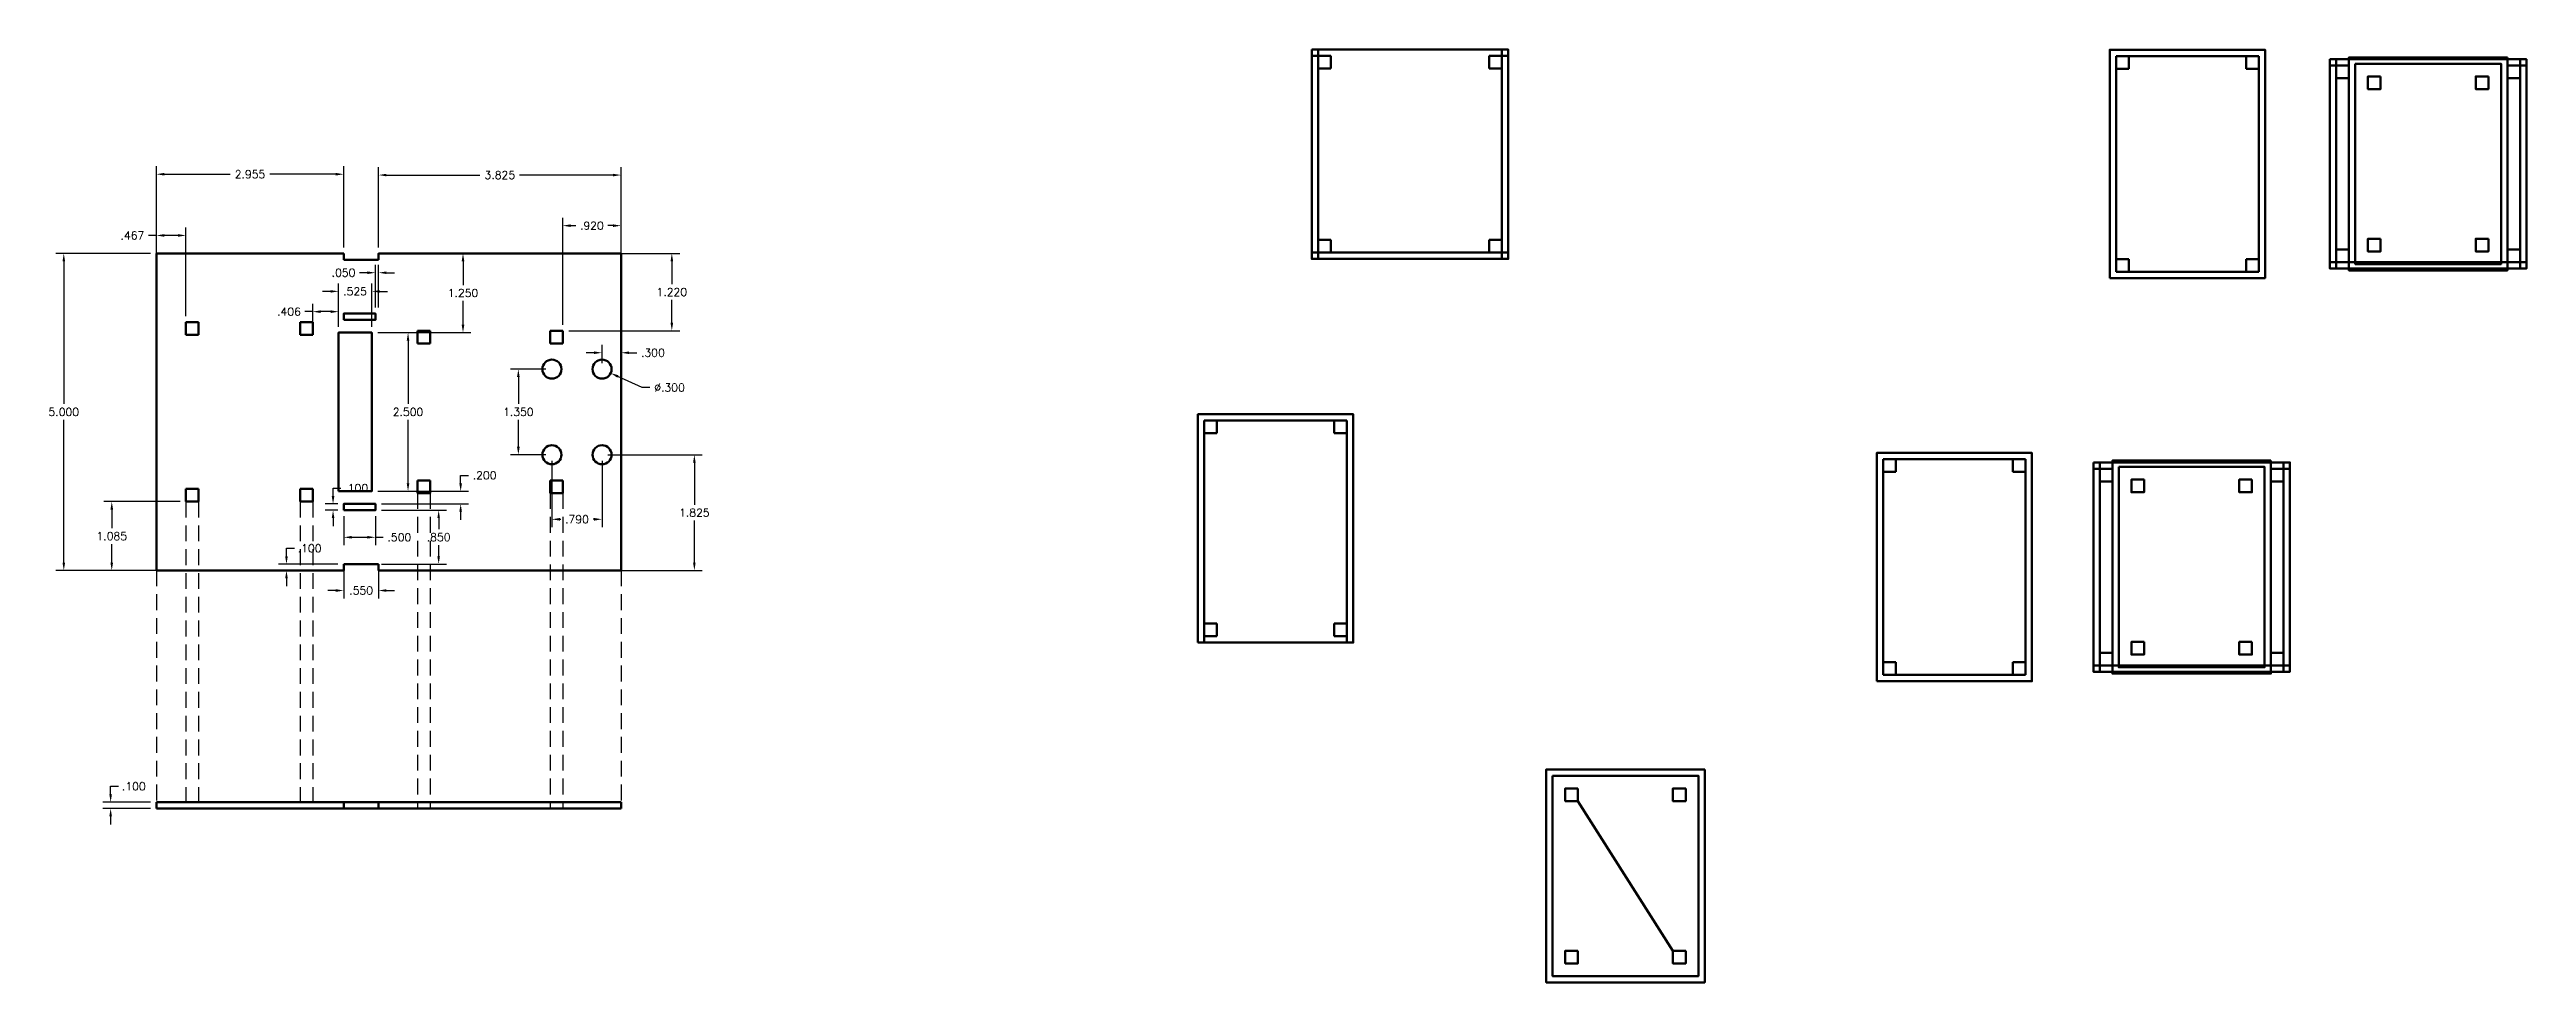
# Model space of a CAD drawing. Header units: inches. Extents: x 3 to 146, y -11 to 37.
# Drawn here: x 106.98 to 146.05, y 13.56 to 28.27 of the extents above; entities that cross this region are included whole.
import ezdxf

# ---------------------------------------------------------------- set-up
doc = ezdxf.new("R2010")
doc.units = ezdxf.units.IN
doc.header["$MEASUREMENT"] = 0
doc.linetypes.add('HIDDEN', pattern=[0.375, 0.25, -0.125])
doc.layers.get('Defpoints').update_dxf_attribs({"lineweight": 30})
for name, color, linetype, lineweight in [('1.007_TEXT_AND_DIMENSIONS', 7, 'HIDDEN', 30), ('1.011_OBJECT', 11, 'Continuous', 60), ('1.051_OBJECT', 51, 'Continuous', 60), ('1.091_OBJECT', 91, 'Continuous', 60), ('1.150_OBJECT', 150, 'Continuous', 60)]:
    doc.layers.add(name, color=color, linetype=linetype, lineweight=lineweight)
doc.styles.add('ME102-simplex', font='simplex.shx')
doc.dimstyles.new('ME102-inch', dxfattribs={"dimtxt": 0.125, "dimasz": 0.125, "dimexe": 0.125, "dimexo": 0.09375, "dimgap": 0.0625, "dimtad": 0, "dimtih": 1, "dimtoh": 1, "dimdec": 3, "dimzin": 4, "dimdsep": 46, "dimtxsty": 'ME102-simplex', "dimcen": 0, "dimadec": 3, "dimazin": 0, "dimtfac": 1, "dimtdec": 3, "dimtofl": 0, "dimtmove": 0, "dimatfit": 3, "dimfxl": 1, "dimtolj": 1, "dimtzin": 4, "dimarcsym": 0})

# ---------------------------------------------------------------- blocks, each defined once
blk = doc.blocks.new('*D62')
at = {"layer": '1.007_TEXT_AND_DIMENSIONS', "color": 0, "linetype": 'ByBlock', "lineweight": -2, "transparency": 16777216}
for p, q in [((108.662, 25.15), (108.662, 26.429)), ((108.787, 26.304), (109.827, 26.304)), ((111.492, 26.304), (110.452, 26.304)), ((111.617, 25.15), (111.617, 26.429))]:
    blk.add_line(p, q, dxfattribs=at)
at = {"layer": '1.007_TEXT_AND_DIMENSIONS', "color": 0, "transparency": 16777216}
for points in [[(108.787, 26.325), (108.787, 26.283), (108.662, 26.304)], [(111.492, 26.325), (111.492, 26.283), (111.617, 26.304)]]:
    blk.add_solid(points, dxfattribs=at)
at = {"layer": 'Defpoints', "color": 0, "transparency": 16777216}
for p in [(111.617, 26.304), (108.662, 25.056), (111.617, 25.056)]:
    blk.add_point(p, dxfattribs=at)
at = {"layer": '1.007_TEXT_AND_DIMENSIONS', "color": 0, "transparency": 16777216, "insert": (110.139, 26.304), "char_height": 0.125, "attachment_point": 5, "style": 'ME102-simplex'}
blk.add_mtext('\\A1;2.955', dxfattribs=at)
blk = doc.blocks.new('*D63')
at = {"layer": '1.007_TEXT_AND_DIMENSIONS', "color": 0, "linetype": 'ByBlock', "lineweight": -2, "transparency": 16777216}
for p, q in [((112.167, 25.15), (112.167, 26.416)), ((112.292, 26.291), (113.767, 26.291)), ((115.867, 26.291), (114.392, 26.291)), ((115.992, 25.15), (115.992, 26.416))]:
    blk.add_line(p, q, dxfattribs=at)
at = {"layer": '1.007_TEXT_AND_DIMENSIONS', "color": 0, "transparency": 16777216}
for points in [[(112.292, 26.311), (112.292, 26.27), (112.167, 26.291)], [(115.867, 26.311), (115.867, 26.27), (115.992, 26.291)]]:
    blk.add_solid(points, dxfattribs=at)
at = {"layer": 'Defpoints', "color": 0, "transparency": 16777216}
for p in [(115.992, 26.291), (112.167, 25.056), (115.992, 25.056)]:
    blk.add_point(p, dxfattribs=at)
at = {"layer": '1.007_TEXT_AND_DIMENSIONS', "color": 0, "transparency": 16777216, "insert": (114.08, 26.291), "char_height": 0.125, "attachment_point": 5, "style": 'ME102-simplex'}
blk.add_mtext('\\A1;3.825', dxfattribs=at)
blk = doc.blocks.new('*D59')
at = {"layer": '1.007_TEXT_AND_DIMENSIONS', "color": 0, "linetype": 'ByBlock', "lineweight": -2, "transparency": 16777216}
for p, q in [((108.568, 25.056), (107.076, 25.056)), ((107.201, 24.931), (107.201, 22.681)), ((107.201, 20.181), (107.201, 22.431)), ((108.568, 20.056), (107.076, 20.056))]:
    blk.add_line(p, q, dxfattribs=at)
at = {"layer": '1.007_TEXT_AND_DIMENSIONS', "color": 0, "transparency": 16777216}
for points in [[(107.181, 24.931), (107.222, 24.931), (107.201, 25.056)], [(107.181, 20.181), (107.222, 20.181), (107.201, 20.056)]]:
    blk.add_solid(points, dxfattribs=at)
at = {"layer": 'Defpoints', "color": 0, "transparency": 16777216}
for p in [(107.201, 25.056), (108.662, 25.056), (108.662, 20.056)]:
    blk.add_point(p, dxfattribs=at)
at = {"layer": '1.007_TEXT_AND_DIMENSIONS', "color": 0, "transparency": 16777216, "insert": (107.201, 22.556), "char_height": 0.125, "attachment_point": 5, "style": 'ME102-simplex'}
blk.add_mtext('\\A1;5.000', dxfattribs=at)
blk = doc.blocks.new('*D60')
at = {"layer": '1.007_TEXT_AND_DIMENSIONS', "color": 0, "linetype": 'ByBlock', "lineweight": -2, "transparency": 16777216}
for p, q in [((110.714, 20.281), (110.714, 20.406)), ((110.714, 20.406), (110.839, 20.406)), ((111.523, 20.156), (110.589, 20.156)), ((111.523, 20.056), (110.589, 20.056)), ((110.714, 19.931), (110.714, 19.806))]:
    blk.add_line(p, q, dxfattribs=at)
at = {"layer": '1.007_TEXT_AND_DIMENSIONS', "color": 0, "transparency": 16777216}
for points in [[(110.693, 20.281), (110.735, 20.281), (110.714, 20.156)], [(110.693, 19.931), (110.735, 19.931), (110.714, 20.056)]]:
    blk.add_solid(points, dxfattribs=at)
at = {"layer": 'Defpoints', "color": 0, "transparency": 16777216}
for p in [(110.714, 20.056), (111.617, 20.156), (111.617, 20.056)]:
    blk.add_point(p, dxfattribs=at)
at = {"layer": '1.007_TEXT_AND_DIMENSIONS', "color": 0, "transparency": 16777216, "insert": (111.08, 20.406), "char_height": 0.125, "attachment_point": 5, "style": 'ME102-simplex'}
blk.add_mtext('\\A1;.100', dxfattribs=at)
blk = doc.blocks.new('*D61')
at = {"layer": '1.007_TEXT_AND_DIMENSIONS', "color": 0, "linetype": 'ByBlock', "lineweight": -2, "transparency": 16777216}
for p, q in [((111.617, 20.062), (111.617, 19.615)), ((112.167, 20.062), (112.167, 19.615)), ((111.492, 19.74), (111.367, 19.74)), ((112.292, 19.74), (112.417, 19.74))]:
    blk.add_line(p, q, dxfattribs=at)
at = {"layer": '1.007_TEXT_AND_DIMENSIONS', "color": 0, "transparency": 16777216}
for points in [[(111.492, 19.761), (111.492, 19.719), (111.617, 19.74)], [(112.292, 19.761), (112.292, 19.719), (112.167, 19.74)]]:
    blk.add_solid(points, dxfattribs=at)
at = {"layer": 'Defpoints', "color": 0, "transparency": 16777216}
for p in [(111.617, 20.156), (112.167, 20.156), (112.167, 19.74)]:
    blk.add_point(p, dxfattribs=at)
at = {"layer": '1.007_TEXT_AND_DIMENSIONS', "color": 0, "transparency": 16777216, "insert": (111.892, 19.74), "char_height": 0.125, "attachment_point": 5, "style": 'ME102-simplex'}
blk.add_mtext('\\A1;.550', dxfattribs=at)
blk = doc.blocks.new('*D66')
at = {"layer": '1.007_TEXT_AND_DIMENSIONS', "color": 0, "linetype": 'ByBlock', "lineweight": -2, "transparency": 16777216}
for p, q in [((116.323, 22.94), (115.942, 23.116)), ((116.448, 22.94), (116.323, 22.94))]:
    blk.add_line(p, q, dxfattribs=at)
at = {"layer": '1.007_TEXT_AND_DIMENSIONS', "color": 0, "transparency": 16777216}
blk.add_solid([(115.951, 23.135), (115.933, 23.097), (115.828, 23.168)], dxfattribs=at)
at = {"layer": 'Defpoints', "color": 0, "transparency": 16777216}
for p in [(115.556, 23.294), (115.828, 23.168)]:
    blk.add_point(p, dxfattribs=at)
at = {"layer": '1.007_TEXT_AND_DIMENSIONS', "color": 0, "transparency": 16777216, "insert": (116.757, 22.94), "char_height": 0.125, "attachment_point": 5, "style": 'ME102-simplex'}
blk.add_mtext('\\A1;∅.300', dxfattribs=at)
blk = doc.blocks.new('*D67')
at = {"layer": '1.007_TEXT_AND_DIMENSIONS', "color": 0, "linetype": 'ByBlock', "lineweight": -2, "transparency": 16777216}
for p, q in [((112.154, 23.806), (112.757, 23.806)), ((112.632, 23.681), (112.632, 22.681)), ((112.632, 21.431), (112.632, 22.431)), ((112.154, 21.306), (112.757, 21.306))]:
    blk.add_line(p, q, dxfattribs=at)
at = {"layer": '1.007_TEXT_AND_DIMENSIONS', "color": 0, "transparency": 16777216}
for points in [[(112.611, 23.681), (112.652, 23.681), (112.632, 23.806)], [(112.611, 21.431), (112.652, 21.431), (112.632, 21.306)]]:
    blk.add_solid(points, dxfattribs=at)
at = {"layer": 'Defpoints', "color": 0, "transparency": 16777216}
for p in [(112.06, 23.806), (112.632, 23.806), (112.06, 21.306)]:
    blk.add_point(p, dxfattribs=at)
at = {"layer": '1.007_TEXT_AND_DIMENSIONS', "color": 0, "transparency": 16777216, "insert": (112.632, 22.556), "char_height": 0.125, "attachment_point": 5, "style": 'ME102-simplex'}
blk.add_mtext('\\A1;2.500', dxfattribs=at)
blk = doc.blocks.new('*D68')
at = {"layer": '1.007_TEXT_AND_DIMENSIONS', "color": 0, "linetype": 'ByBlock', "lineweight": -2, "transparency": 16777216}
for p, q in [((111.41, 24.457), (111.285, 24.457)), ((111.535, 23.9), (111.535, 24.582)), ((112.06, 23.9), (112.06, 24.582)), ((112.185, 24.457), (112.31, 24.457))]:
    blk.add_line(p, q, dxfattribs=at)
at = {"layer": '1.007_TEXT_AND_DIMENSIONS', "color": 0, "transparency": 16777216}
for points in [[(111.41, 24.477), (111.41, 24.436), (111.535, 24.457)], [(112.185, 24.477), (112.185, 24.436), (112.06, 24.457)]]:
    blk.add_solid(points, dxfattribs=at)
at = {"layer": 'Defpoints', "color": 0, "transparency": 16777216}
for p in [(111.535, 24.457), (111.535, 23.806), (112.06, 23.806)]:
    blk.add_point(p, dxfattribs=at)
at = {"layer": '1.007_TEXT_AND_DIMENSIONS', "color": 0, "transparency": 16777216, "insert": (111.797, 24.457), "char_height": 0.125, "attachment_point": 5, "style": 'ME102-simplex'}
blk.add_mtext('\\A1;.525', dxfattribs=at)
blk = doc.blocks.new('*D69')
at = {"layer": '1.007_TEXT_AND_DIMENSIONS', "color": 0, "linetype": 'ByBlock', "lineweight": -2, "transparency": 16777216}
for p, q in [((111.523, 21.106), (111.324, 21.106)), ((111.449, 21.231), (111.449, 21.356)), ((111.449, 21.356), (111.574, 21.356)), ((111.523, 21.006), (111.324, 21.006)), ((111.449, 20.881), (111.449, 20.756))]:
    blk.add_line(p, q, dxfattribs=at)
at = {"layer": '1.007_TEXT_AND_DIMENSIONS', "color": 0, "transparency": 16777216}
for points in [[(111.428, 21.231), (111.47, 21.231), (111.449, 21.106)], [(111.428, 20.881), (111.47, 20.881), (111.449, 21.006)]]:
    blk.add_solid(points, dxfattribs=at)
at = {"layer": 'Defpoints', "color": 0, "transparency": 16777216}
for p in [(111.449, 21.106), (111.617, 21.106), (111.617, 21.006)]:
    blk.add_point(p, dxfattribs=at)
at = {"layer": '1.007_TEXT_AND_DIMENSIONS', "color": 0, "transparency": 16777216, "insert": (111.815, 21.356), "char_height": 0.125, "attachment_point": 5, "style": 'ME102-simplex'}
blk.add_mtext('\\A1;.100', dxfattribs=at)
blk = doc.blocks.new('*D70')
at = {"layer": '1.007_TEXT_AND_DIMENSIONS', "color": 0, "linetype": 'ByBlock', "lineweight": -2, "transparency": 16777216}
for p, q in [((111.617, 20.912), (111.617, 20.454)), ((112.117, 20.912), (112.117, 20.454)), ((111.742, 20.579), (111.992, 20.579)), ((112.117, 20.579), (112.242, 20.579))]:
    blk.add_line(p, q, dxfattribs=at)
at = {"layer": '1.007_TEXT_AND_DIMENSIONS', "color": 0, "transparency": 16777216}
for points in [[(111.742, 20.6), (111.742, 20.559), (111.617, 20.579)], [(111.992, 20.6), (111.992, 20.559), (112.117, 20.579)]]:
    blk.add_solid(points, dxfattribs=at)
at = {"layer": 'Defpoints', "color": 0, "transparency": 16777216}
for p in [(111.617, 21.006), (112.117, 21.006), (112.117, 20.579)]:
    blk.add_point(p, dxfattribs=at)
at = {"layer": '1.007_TEXT_AND_DIMENSIONS', "color": 0, "transparency": 16777216, "insert": (112.495, 20.579), "char_height": 0.125, "attachment_point": 5, "style": 'ME102-simplex'}
blk.add_mtext('\\A1;.500', dxfattribs=at)
blk = doc.blocks.new('*D71')
at = {"layer": '1.007_TEXT_AND_DIMENSIONS', "color": 0, "linetype": 'ByBlock', "lineweight": -2, "transparency": 16777216}
for p, q in [((112.211, 21.006), (113.24, 21.006)), ((113.115, 20.881), (113.115, 20.706)), ((113.115, 20.281), (113.115, 20.456)), ((112.211, 20.156), (113.24, 20.156))]:
    blk.add_line(p, q, dxfattribs=at)
at = {"layer": '1.007_TEXT_AND_DIMENSIONS', "color": 0, "transparency": 16777216}
for points in [[(113.094, 20.881), (113.135, 20.881), (113.115, 21.006)], [(113.094, 20.281), (113.135, 20.281), (113.115, 20.156)]]:
    blk.add_solid(points, dxfattribs=at)
at = {"layer": 'Defpoints', "color": 0, "transparency": 16777216}
for p in [(112.117, 21.006), (112.117, 20.156), (113.115, 20.156)]:
    blk.add_point(p, dxfattribs=at)
at = {"layer": '1.007_TEXT_AND_DIMENSIONS', "color": 0, "transparency": 16777216, "insert": (113.115, 20.581), "char_height": 0.125, "attachment_point": 5, "style": 'ME102-simplex'}
blk.add_mtext('\\A1;.850', dxfattribs=at)
blk = doc.blocks.new('*D72')
at = {"layer": '1.007_TEXT_AND_DIMENSIONS', "color": 0, "linetype": 'ByBlock', "lineweight": -2, "transparency": 16777216}
for p, q in [((111.992, 24.751), (111.867, 24.751)), ((112.117, 24.2), (112.117, 24.876)), ((112.167, 24.2), (112.167, 24.876)), ((112.292, 24.751), (112.417, 24.751))]:
    blk.add_line(p, q, dxfattribs=at)
at = {"layer": '1.007_TEXT_AND_DIMENSIONS', "color": 0, "transparency": 16777216}
for points in [[(111.992, 24.772), (111.992, 24.73), (112.117, 24.751)], [(112.292, 24.772), (112.292, 24.73), (112.167, 24.751)]]:
    blk.add_solid(points, dxfattribs=at)
at = {"layer": 'Defpoints', "color": 0, "transparency": 16777216}
for p in [(112.167, 24.751), (112.117, 24.106), (112.167, 24.106)]:
    blk.add_point(p, dxfattribs=at)
at = {"layer": '1.007_TEXT_AND_DIMENSIONS', "color": 0, "transparency": 16777216, "insert": (111.614, 24.751), "char_height": 0.125, "attachment_point": 5, "style": 'ME102-simplex'}
blk.add_mtext('\\A1;.050', dxfattribs=at)
blk = doc.blocks.new('*D64')
at = {"layer": '1.007_TEXT_AND_DIMENSIONS', "color": 0, "linetype": 'ByBlock', "lineweight": -2, "transparency": 16777216}
for p, q in [((114.902, 21.787), (114.902, 20.738)), ((115.692, 21.787), (115.692, 20.738)), ((115.027, 20.863), (115.044, 20.863)), ((115.567, 20.863), (115.55, 20.863))]:
    blk.add_line(p, q, dxfattribs=at)
at = {"layer": '1.007_TEXT_AND_DIMENSIONS', "color": 0, "transparency": 16777216}
for points in [[(115.027, 20.884), (115.027, 20.842), (114.902, 20.863)], [(115.567, 20.884), (115.567, 20.842), (115.692, 20.863)]]:
    blk.add_solid(points, dxfattribs=at)
at = {"layer": 'Defpoints', "color": 0, "transparency": 16777216}
for p in [(114.902, 21.881), (115.692, 21.881), (115.692, 20.863)]:
    blk.add_point(p, dxfattribs=at)
at = {"layer": '1.007_TEXT_AND_DIMENSIONS', "color": 0, "transparency": 16777216, "insert": (115.297, 20.863), "char_height": 0.125, "attachment_point": 5, "style": 'ME102-simplex'}
blk.add_mtext('\\A1;.790', dxfattribs=at)
blk = doc.blocks.new('*D65')
at = {"layer": '1.007_TEXT_AND_DIMENSIONS', "color": 0, "linetype": 'ByBlock', "lineweight": -2, "transparency": 16777216}
for p, q in [((114.808, 23.231), (114.247, 23.231)), ((114.372, 23.106), (114.372, 22.681)), ((114.372, 22.006), (114.372, 22.431)), ((114.808, 21.881), (114.247, 21.881))]:
    blk.add_line(p, q, dxfattribs=at)
at = {"layer": '1.007_TEXT_AND_DIMENSIONS', "color": 0, "transparency": 16777216}
for points in [[(114.351, 23.106), (114.393, 23.106), (114.372, 23.231)], [(114.351, 22.006), (114.393, 22.006), (114.372, 21.881)]]:
    blk.add_solid(points, dxfattribs=at)
at = {"layer": 'Defpoints', "color": 0, "transparency": 16777216}
for p in [(114.902, 23.231), (114.372, 21.881), (114.902, 21.881)]:
    blk.add_point(p, dxfattribs=at)
at = {"layer": '1.007_TEXT_AND_DIMENSIONS', "color": 0, "transparency": 16777216, "insert": (114.372, 22.556), "char_height": 0.125, "attachment_point": 5, "style": 'ME102-simplex'}
blk.add_mtext('\\A1;1.350', dxfattribs=at)
blk = doc.blocks.new('*D73')
at = {"layer": '1.007_TEXT_AND_DIMENSIONS', "color": 0, "linetype": 'ByBlock', "lineweight": -2, "transparency": 16777216}
for p, q in [((112.154, 25.056), (113.624, 25.056)), ((113.499, 24.931), (113.499, 24.556)), ((113.499, 23.931), (113.499, 24.306)), ((112.154, 23.806), (113.624, 23.806))]:
    blk.add_line(p, q, dxfattribs=at)
at = {"layer": '1.007_TEXT_AND_DIMENSIONS', "color": 0, "transparency": 16777216}
for points in [[(113.478, 24.931), (113.52, 24.931), (113.499, 25.056)], [(113.478, 23.931), (113.52, 23.931), (113.499, 23.806)]]:
    blk.add_solid(points, dxfattribs=at)
at = {"layer": 'Defpoints', "color": 0, "transparency": 16777216}
for p in [(112.06, 25.056), (113.499, 25.056), (112.06, 23.806)]:
    blk.add_point(p, dxfattribs=at)
at = {"layer": '1.007_TEXT_AND_DIMENSIONS', "color": 0, "transparency": 16777216, "insert": (113.499, 24.431), "char_height": 0.125, "attachment_point": 5, "style": 'ME102-simplex'}
blk.add_mtext('\\A1;1.250', dxfattribs=at)
blk = doc.blocks.new('*D74')
at = {"layer": '1.007_TEXT_AND_DIMENSIONS', "color": 0, "linetype": 'ByBlock', "lineweight": -2, "transparency": 16777216}
for p, q in [((113.462, 21.431), (113.462, 21.556)), ((113.462, 21.556), (113.587, 21.556)), ((112.211, 21.306), (113.587, 21.306)), ((112.211, 21.106), (113.587, 21.106)), ((113.462, 20.981), (113.462, 20.856))]:
    blk.add_line(p, q, dxfattribs=at)
at = {"layer": '1.007_TEXT_AND_DIMENSIONS', "color": 0, "transparency": 16777216}
for points in [[(113.441, 21.431), (113.483, 21.431), (113.462, 21.306)], [(113.441, 20.981), (113.483, 20.981), (113.462, 21.106)]]:
    blk.add_solid(points, dxfattribs=at)
at = {"layer": 'Defpoints', "color": 0, "transparency": 16777216}
for p in [(112.117, 21.306), (112.117, 21.106), (113.462, 21.306)]:
    blk.add_point(p, dxfattribs=at)
at = {"layer": '1.007_TEXT_AND_DIMENSIONS', "color": 0, "transparency": 16777216, "insert": (113.84, 21.556), "char_height": 0.125, "attachment_point": 5, "style": 'ME102-simplex'}
blk.add_mtext('\\A1;.200', dxfattribs=at)
blk = doc.blocks.new('*D75')
at = {"layer": '1.007_TEXT_AND_DIMENSIONS', "color": 0, "linetype": 'ByBlock', "lineweight": -2, "transparency": 16777216}
for p, q in [((115.786, 21.881), (117.274, 21.881)), ((117.149, 21.756), (117.149, 21.093)), ((117.149, 20.181), (117.149, 20.843)), ((115.786, 20.056), (117.274, 20.056))]:
    blk.add_line(p, q, dxfattribs=at)
at = {"layer": '1.007_TEXT_AND_DIMENSIONS', "color": 0, "transparency": 16777216}
for points in [[(117.128, 21.756), (117.169, 21.756), (117.149, 21.881)], [(117.128, 20.181), (117.169, 20.181), (117.149, 20.056)]]:
    blk.add_solid(points, dxfattribs=at)
at = {"layer": 'Defpoints', "color": 0, "transparency": 16777216}
for p in [(115.692, 21.881), (115.692, 20.056), (117.149, 20.056)]:
    blk.add_point(p, dxfattribs=at)
at = {"layer": '1.007_TEXT_AND_DIMENSIONS', "color": 0, "transparency": 16777216, "insert": (117.149, 20.968), "char_height": 0.125, "attachment_point": 5, "style": 'ME102-simplex'}
blk.add_mtext('\\A1;1.825', dxfattribs=at)
blk = doc.blocks.new('*D76')
at = {"layer": '1.007_TEXT_AND_DIMENSIONS', "color": 0, "linetype": 'ByBlock', "lineweight": -2, "transparency": 16777216}
for p, q in [((115.567, 23.489), (115.442, 23.489)), ((115.692, 23.325), (115.692, 23.614)), ((115.992, 23.325), (115.992, 23.614)), ((116.117, 23.489), (116.242, 23.489))]:
    blk.add_line(p, q, dxfattribs=at)
at = {"layer": '1.007_TEXT_AND_DIMENSIONS', "color": 0, "transparency": 16777216}
for points in [[(115.567, 23.51), (115.567, 23.469), (115.692, 23.489)], [(116.117, 23.51), (116.117, 23.469), (115.992, 23.489)]]:
    blk.add_solid(points, dxfattribs=at)
at = {"layer": 'Defpoints', "color": 0, "transparency": 16777216}
for p in [(115.992, 23.489), (115.692, 23.231), (115.992, 23.231)]:
    blk.add_point(p, dxfattribs=at)
at = {"layer": '1.007_TEXT_AND_DIMENSIONS', "color": 0, "transparency": 16777216, "insert": (116.495, 23.489), "char_height": 0.125, "attachment_point": 5, "style": 'ME102-simplex'}
blk.add_mtext('\\A1;.300', dxfattribs=at)
blk = doc.blocks.new('*D77')
at = {"layer": '1.007_TEXT_AND_DIMENSIONS', "color": 0, "linetype": 'ByBlock', "lineweight": -2, "transparency": 16777216}
for p, q in [((109.035, 21.141), (107.833, 21.141)), ((107.958, 21.016), (107.958, 20.723)), ((107.958, 20.181), (107.958, 20.473)), ((109.035, 20.056), (107.833, 20.056))]:
    blk.add_line(p, q, dxfattribs=at)
at = {"layer": '1.007_TEXT_AND_DIMENSIONS', "color": 0, "transparency": 16777216}
for points in [[(107.937, 21.016), (107.979, 21.016), (107.958, 21.141)], [(107.937, 20.181), (107.979, 20.181), (107.958, 20.056)]]:
    blk.add_solid(points, dxfattribs=at)
at = {"layer": 'Defpoints', "color": 0, "transparency": 16777216}
for p in [(109.129, 21.141), (107.958, 20.056), (109.129, 20.056)]:
    blk.add_point(p, dxfattribs=at)
at = {"layer": '1.007_TEXT_AND_DIMENSIONS', "color": 0, "transparency": 16777216, "insert": (107.958, 20.598), "char_height": 0.125, "attachment_point": 5, "style": 'ME102-simplex'}
blk.add_mtext('\\A1;1.085', dxfattribs=at)
blk = doc.blocks.new('*D78')
at = {"layer": '1.007_TEXT_AND_DIMENSIONS', "color": 0, "linetype": 'ByBlock', "lineweight": -2, "transparency": 16777216}
for p, q in [((108.662, 24.065), (108.662, 25.464)), ((109.129, 24.065), (109.129, 25.464)), ((108.662, 25.339), (108.537, 25.339)), ((109.004, 25.339), (108.787, 25.339))]:
    blk.add_line(p, q, dxfattribs=at)
at = {"layer": '1.007_TEXT_AND_DIMENSIONS', "color": 0, "transparency": 16777216}
for points in [[(108.787, 25.36), (108.787, 25.318), (108.662, 25.339)], [(109.004, 25.36), (109.004, 25.318), (109.129, 25.339)]]:
    blk.add_solid(points, dxfattribs=at)
at = {"layer": 'Defpoints', "color": 0, "transparency": 16777216}
for p in [(108.662, 25.339), (108.662, 23.971), (109.129, 23.971)]:
    blk.add_point(p, dxfattribs=at)
at = {"layer": '1.007_TEXT_AND_DIMENSIONS', "color": 0, "transparency": 16777216, "insert": (108.284, 25.339), "char_height": 0.125, "attachment_point": 5, "style": 'ME102-simplex'}
blk.add_mtext('\\A1;.467', dxfattribs=at)
blk = doc.blocks.new('*D79')
at = {"layer": '1.007_TEXT_AND_DIMENSIONS', "color": 0, "linetype": 'ByBlock', "lineweight": -2, "transparency": 16777216}
for p, q in [((111.129, 23.9), (111.129, 24.262)), ((111.535, 23.9), (111.535, 24.262)), ((111.129, 24.137), (111.004, 24.137)), ((111.41, 24.137), (111.254, 24.137))]:
    blk.add_line(p, q, dxfattribs=at)
at = {"layer": '1.007_TEXT_AND_DIMENSIONS', "color": 0, "transparency": 16777216}
for points in [[(111.254, 24.158), (111.254, 24.116), (111.129, 24.137)], [(111.41, 24.158), (111.41, 24.116), (111.535, 24.137)]]:
    blk.add_solid(points, dxfattribs=at)
at = {"layer": 'Defpoints', "color": 0, "transparency": 16777216}
for p in [(111.129, 24.137), (111.129, 23.806), (111.535, 23.806)]:
    blk.add_point(p, dxfattribs=at)
at = {"layer": '1.007_TEXT_AND_DIMENSIONS', "color": 0, "transparency": 16777216, "insert": (110.754, 24.137), "char_height": 0.125, "attachment_point": 5, "style": 'ME102-simplex'}
blk.add_mtext('\\A1;.406', dxfattribs=at)
blk = doc.blocks.new('*D80')
at = {"layer": '1.007_TEXT_AND_DIMENSIONS', "color": 0, "linetype": 'ByBlock', "lineweight": -2, "transparency": 16777216}
for p, q in [((115.072, 23.93), (115.072, 25.618)), ((115.197, 25.493), (115.279, 25.493)), ((115.867, 25.493), (115.785, 25.493)), ((115.992, 23.93), (115.992, 25.618))]:
    blk.add_line(p, q, dxfattribs=at)
at = {"layer": '1.007_TEXT_AND_DIMENSIONS', "color": 0, "transparency": 16777216}
for points in [[(115.197, 25.514), (115.197, 25.472), (115.072, 25.493)], [(115.867, 25.514), (115.867, 25.472), (115.992, 25.493)]]:
    blk.add_solid(points, dxfattribs=at)
at = {"layer": 'Defpoints', "color": 0, "transparency": 16777216}
for p in [(115.992, 25.493), (115.072, 23.836), (115.992, 23.836)]:
    blk.add_point(p, dxfattribs=at)
at = {"layer": '1.007_TEXT_AND_DIMENSIONS', "color": 0, "transparency": 16777216, "insert": (115.532, 25.493), "char_height": 0.125, "attachment_point": 5, "style": 'ME102-simplex'}
blk.add_mtext('\\A1;.920', dxfattribs=at)
blk = doc.blocks.new('*D81')
at = {"layer": '1.007_TEXT_AND_DIMENSIONS', "color": 0, "linetype": 'ByBlock', "lineweight": -2, "transparency": 16777216}
for p, q in [((115.166, 25.056), (116.918, 25.056)), ((116.793, 24.931), (116.793, 24.571)), ((116.793, 23.961), (116.793, 24.321)), ((115.166, 23.836), (116.918, 23.836))]:
    blk.add_line(p, q, dxfattribs=at)
at = {"layer": '1.007_TEXT_AND_DIMENSIONS', "color": 0, "transparency": 16777216}
for points in [[(116.773, 24.931), (116.814, 24.931), (116.793, 25.056)], [(116.773, 23.961), (116.814, 23.961), (116.793, 23.836)]]:
    blk.add_solid(points, dxfattribs=at)
at = {"layer": 'Defpoints', "color": 0, "transparency": 16777216}
for p in [(115.072, 25.056), (116.793, 25.056), (115.072, 23.836)]:
    blk.add_point(p, dxfattribs=at)
at = {"layer": '1.007_TEXT_AND_DIMENSIONS', "color": 0, "transparency": 16777216, "insert": (116.793, 24.446), "char_height": 0.125, "attachment_point": 5, "style": 'ME102-simplex'}
blk.add_mtext('\\A1;1.220', dxfattribs=at)
blk = doc.blocks.new('*D82')
at = {"layer": '1.007_TEXT_AND_DIMENSIONS', "color": 0, "linetype": 'ByBlock', "lineweight": -2, "transparency": 16777216}
for p, q in [((107.94, 16.528), (107.94, 16.653)), ((107.94, 16.653), (108.065, 16.653)), ((108.568, 16.403), (107.815, 16.403)), ((108.568, 16.303), (107.815, 16.303)), ((107.94, 16.178), (107.94, 16.053))]:
    blk.add_line(p, q, dxfattribs=at)
at = {"layer": '1.007_TEXT_AND_DIMENSIONS', "color": 0, "transparency": 16777216}
for points in [[(107.919, 16.528), (107.961, 16.528), (107.94, 16.403)], [(107.919, 16.178), (107.961, 16.178), (107.94, 16.303)]]:
    blk.add_solid(points, dxfattribs=at)
at = {"layer": 'Defpoints', "color": 0, "transparency": 16777216}
for p in [(107.94, 16.403), (108.662, 16.403), (108.662, 16.303)]:
    blk.add_point(p, dxfattribs=at)
at = {"layer": '1.007_TEXT_AND_DIMENSIONS', "color": 0, "transparency": 16777216, "insert": (108.306, 16.653), "char_height": 0.125, "attachment_point": 5, "style": 'ME102-simplex'}
blk.add_mtext('\\A1;.100', dxfattribs=at)

msp = doc.modelspace()

# ---------------------------------------------------------------- linework, layer by layer
at = {"layer": '1.007_TEXT_AND_DIMENSIONS'}
for p, q in [((109.1286, 21.141), (109.1286, 16.3027)), ((109.3286, 21.141), (109.3286, 16.3027)), ((110.9286, 21.141), (110.9286, 16.3027)), ((111.1286, 21.141), (111.1286, 16.3027)), ((112.782, 21.276), (112.782, 16.3027)), ((112.982, 21.276), (112.982, 16.3027)), ((114.872, 21.276), (114.872, 16.3027)), ((115.072, 21.276), (115.072, 16.3027)), ((108.6615, 20.056), (108.6615, 16.4027)), ((115.9921, 20.056), (115.9921, 16.4027))]:
    msp.add_line(p, q, dxfattribs=at)
at = {"layer": '1.011_OBJECT'}
for p, q in [((108.6615, 20.056), (108.6615, 25.056)), ((108.6615, 25.056), (111.617, 25.056)), ((111.617, 24.956), (111.617, 25.056)), ((112.167, 25.056), (115.9921, 25.056)), ((112.167, 24.956), (112.167, 25.056)), ((115.9921, 25.056), (115.9921, 20.056)), ((112.167, 24.956), (111.617, 24.956)), ((109.3286, 23.971), (109.1286, 23.971)), ((109.1286, 23.971), (109.1286, 23.771)), ((109.3286, 23.771), (109.3286, 23.971)), ((111.1286, 23.971), (110.9286, 23.971)), ((110.9286, 23.971), (110.9286, 23.771)), ((111.1286, 23.771), (111.1286, 23.971)), ((112.782, 23.836), (112.782, 23.636)), ((112.982, 23.836), (112.782, 23.836)), ((112.982, 23.636), (112.982, 23.836)), ((114.872, 23.836), (114.872, 23.636)), ((115.072, 23.836), (114.872, 23.836)), ((115.072, 23.636), (115.072, 23.836)), ((109.1286, 23.771), (109.3286, 23.771)), ((110.9286, 23.771), (111.1286, 23.771)), ((112.782, 23.636), (112.982, 23.636)), ((114.872, 23.636), (115.072, 23.636)), ((109.3286, 21.341), (109.1286, 21.341)), ((109.1286, 21.341), (109.1286, 21.141)), ((109.1286, 21.141), (109.3286, 21.141)), ((109.3286, 21.141), (109.3286, 21.341)), ((111.1286, 21.341), (110.9286, 21.341)), ((110.9286, 21.341), (110.9286, 21.141)), ((110.9286, 21.141), (111.1286, 21.141)), ((111.1286, 21.141), (111.1286, 21.341)), ((112.782, 21.476), (112.782, 21.276)), ((112.982, 21.476), (112.782, 21.476)), ((112.782, 21.276), (112.982, 21.276)), ((112.982, 21.276), (112.982, 21.476)), ((114.872, 21.476), (114.872, 21.276)), ((115.072, 21.476), (114.872, 21.476)), ((114.872, 21.276), (115.072, 21.276)), ((115.072, 21.276), (115.072, 21.476)), ((111.617, 20.056), (108.6615, 20.056)), ((111.617, 20.156), (112.167, 20.156)), ((111.617, 20.156), (111.617, 20.056)), ((112.167, 20.156), (112.167, 20.056)), ((115.9921, 20.056), (112.167, 20.056)), ((108.6615, 16.4027), (115.9921, 16.4027)), ((108.6615, 16.3027), (108.6615, 16.4027)), ((108.6615, 16.3027), (115.9921, 16.3027)), ((111.617, 16.4027), (111.617, 16.3027)), ((112.167, 16.4027), (112.167, 16.3027)), ((115.9921, 16.3027), (115.9921, 16.4027))]:
    msp.add_line(p, q, dxfattribs=at)
for points in [[(111.617, 24.006), (112.117, 24.006), (112.117, 24.106), (111.617, 24.106)], [(111.5349, 21.306), (112.0599, 21.306), (112.0599, 23.806), (111.5349, 23.806), (111.5349, 22.556)], [(111.617, 21.006), (112.117, 21.006), (112.117, 21.106), (111.617, 21.106)]]:
    msp.add_lwpolyline(points, close=True, dxfattribs=at)
for centre in [(114.902, 23.231), (115.6921, 23.231), (114.902, 21.881), (115.6921, 21.881)]:
    msp.add_circle(centre, 0.15, dxfattribs=at)
at = {"layer": '1.051_OBJECT'}
for p, q in [((139.5775, 27.9669), (139.5775, 28.1669)), ((139.5775, 28.1669), (139.7775, 28.1669)), ((141.8275, 28.1669), (139.5775, 28.1669)), ((139.5775, 28.1669), (139.5775, 24.7669)), ((139.7775, 28.1669), (139.7775, 27.9669)), ((141.6275, 27.9669), (141.6275, 28.1669)), ((141.6275, 28.1669), (141.8275, 28.1669)), ((141.8275, 28.1669), (141.8275, 27.9669)), ((141.8275, 24.7669), (141.8275, 28.1669)), ((139.7775, 27.9669), (139.5775, 27.9669)), ((141.8275, 27.9669), (141.6275, 27.9669)), ((139.5775, 24.7669), (139.5775, 24.9669)), ((139.5775, 24.9669), (139.7775, 24.9669)), ((139.7775, 24.7669), (139.5775, 24.7669)), ((139.5775, 24.7669), (141.8275, 24.7669)), ((139.7775, 24.9669), (139.7775, 24.7669)), ((141.6275, 24.7669), (141.6275, 24.9669)), ((141.6275, 24.9669), (141.8275, 24.9669)), ((141.8275, 24.7669), (141.6275, 24.7669)), ((141.8275, 24.9669), (141.8275, 24.7669)), ((125.1921, 22.2198), (125.1921, 22.4198)), ((125.1921, 22.4198), (125.3921, 22.4198)), ((127.4421, 22.4198), (125.1921, 22.4198)), ((125.1921, 22.4198), (125.1921, 19.0198)), ((125.3921, 22.4198), (125.3921, 22.2198)), ((127.2421, 22.2198), (127.2421, 22.4198)), ((127.2421, 22.4198), (127.4421, 22.4198)), ((127.4421, 22.4198), (127.4421, 22.2198)), ((127.4421, 19.0198), (127.4421, 22.4198)), ((125.3921, 22.2198), (125.1921, 22.2198)), ((127.4421, 22.2198), (127.2421, 22.2198)), ((135.9001, 21.6095), (135.9001, 21.8095)), ((135.9001, 21.8095), (136.1001, 21.8095)), ((138.1501, 21.8095), (135.9001, 21.8095)), ((135.9001, 21.8095), (135.9001, 18.4095)), ((136.1001, 21.6095), (135.9001, 21.6095)), ((136.1001, 21.8095), (136.1001, 21.6095)), ((137.9501, 21.6095), (137.9501, 21.8095)), ((137.9501, 21.8095), (138.1501, 21.8095)), ((138.1501, 21.6095), (137.9501, 21.6095)), ((138.1501, 21.8095), (138.1501, 21.6095)), ((138.1501, 18.4095), (138.1501, 21.8095)), ((125.1921, 19.0198), (125.1921, 19.2198)), ((125.1921, 19.2198), (125.3921, 19.2198)), ((125.3921, 19.2198), (125.3921, 19.0198)), ((127.2421, 19.0198), (127.2421, 19.2198)), ((127.2421, 19.2198), (127.4421, 19.2198)), ((127.4421, 19.2198), (127.4421, 19.0198)), ((125.3921, 19.0198), (125.1921, 19.0198)), ((125.1921, 19.0198), (125.1921, 18.9198)), ((127.4421, 19.0198), (127.2421, 19.0198)), ((127.4421, 19.0198), (127.4421, 18.9198)), ((135.9001, 18.4095), (135.9001, 18.6095)), ((135.9001, 18.6095), (136.1001, 18.6095)), ((136.1001, 18.4095), (135.9001, 18.4095)), ((135.9001, 18.4095), (138.1501, 18.4095)), ((136.1001, 18.6095), (136.1001, 18.4095)), ((137.9501, 18.4095), (137.9501, 18.6095)), ((137.9501, 18.6095), (138.1501, 18.6095)), ((138.1501, 18.4095), (137.9501, 18.4095)), ((138.1501, 18.6095), (138.1501, 18.4095)), ((131.0871, 16.4201), (132.5871, 14.0601))]:
    msp.add_line(p, q, dxfattribs=at)
for points in [[(139.4775, 24.6669), (141.9275, 24.6669), (141.9275, 28.2669), (139.4775, 28.2669)], [(125.0921, 18.9198), (127.5421, 18.9198), (127.5421, 22.5198), (125.0921, 22.5198)], [(135.8001, 18.3095), (138.2501, 18.3095), (138.2501, 21.9095), (135.8001, 21.9095)]]:
    msp.add_lwpolyline(points, close=True, dxfattribs=at)
at = {"layer": '1.091_OBJECT'}
for p, q in [((126.9871, 28.1698), (126.8871, 28.1698)), ((126.9871, 28.1698), (126.9871, 28.2698)), ((126.9871, 28.1698), (126.9871, 25.0698)), ((126.9871, 27.9698), (126.9871, 28.1698)), ((126.9871, 28.1698), (127.1871, 28.1698)), ((127.1871, 28.1698), (127.1871, 27.9698)), ((129.6871, 27.9698), (129.6871, 28.1698)), ((129.6871, 28.1698), (129.8871, 28.1698)), ((129.8871, 28.1698), (129.8871, 28.2698)), ((129.8871, 25.0698), (129.8871, 28.1698)), ((129.8871, 28.1698), (129.8871, 27.9698)), ((129.8871, 28.1698), (129.9871, 28.1698)), ((127.1871, 27.9698), (126.9871, 27.9698)), ((129.8871, 27.9698), (129.6871, 27.9698)), ((143.0508, 28.0169), (142.9508, 28.0169)), ((143.0508, 28.0169), (143.0508, 28.1169)), ((143.0508, 28.0169), (143.0508, 24.9169)), ((143.0508, 27.8169), (143.0508, 28.0169)), ((143.0508, 28.0169), (143.2508, 28.0169)), ((143.2508, 27.8169), (143.0508, 27.8169)), ((143.2508, 28.0169), (143.2508, 27.8169)), ((145.7508, 27.8169), (145.7508, 28.0169)), ((145.7508, 28.0169), (145.9508, 28.0169)), ((145.9508, 27.8169), (145.7508, 27.8169)), ((145.9508, 28.0169), (145.9508, 28.1169)), ((145.9508, 24.9169), (145.9508, 28.0169)), ((145.9508, 28.0169), (145.9508, 27.8169)), ((145.9508, 28.0169), (146.0508, 28.0169)), ((126.9871, 25.0698), (126.8871, 25.0698)), ((126.9871, 25.0698), (126.9871, 25.2698)), ((126.9871, 25.2698), (127.1871, 25.2698)), ((126.9871, 25.0698), (129.8871, 25.0698)), ((127.1871, 25.0698), (126.9871, 25.0698)), ((126.9871, 24.9698), (126.9871, 25.0698)), ((127.1871, 25.2698), (127.1871, 25.0698)), ((129.6871, 25.0698), (129.6871, 25.2698)), ((129.6871, 25.2698), (129.8871, 25.2698)), ((129.8871, 25.0698), (129.6871, 25.0698)), ((129.8871, 25.2698), (129.8871, 25.0698)), ((129.9871, 25.0698), (129.8871, 25.0698)), ((129.8871, 25.0698), (129.8871, 24.9698)), ((143.0508, 24.9169), (143.0508, 25.1169)), ((143.0508, 25.1169), (143.2508, 25.1169)), ((143.2508, 25.1169), (143.2508, 24.9169)), ((145.7508, 24.9169), (145.7508, 25.1169)), ((145.7508, 25.1169), (145.9508, 25.1169)), ((145.9508, 25.1169), (145.9508, 24.9169)), ((143.0508, 24.9169), (142.9508, 24.9169)), ((143.0508, 24.9169), (145.9508, 24.9169)), ((143.2508, 24.9169), (143.0508, 24.9169)), ((143.0508, 24.8169), (143.0508, 24.9169)), ((145.9508, 24.9169), (145.7508, 24.9169)), ((146.0508, 24.9169), (145.9508, 24.9169)), ((145.9508, 24.9169), (145.9508, 24.8169)), ((139.3187, 21.6595), (139.2187, 21.6595)), ((139.3187, 21.6595), (139.3187, 21.7595)), ((139.3187, 21.6595), (139.3187, 18.5595)), ((139.3187, 21.4595), (139.3187, 21.6595)), ((139.3187, 21.6595), (139.5187, 21.6595)), ((139.5187, 21.6595), (139.5187, 21.4595)), ((142.0187, 21.4595), (142.0187, 21.6595)), ((142.0187, 21.6595), (142.2187, 21.6595)), ((142.2187, 21.6595), (142.2187, 21.7595)), ((142.2187, 18.5595), (142.2187, 21.6595)), ((142.2187, 21.6595), (142.2187, 21.4595)), ((142.2187, 21.6595), (142.3187, 21.6595)), ((139.5187, 21.4595), (139.3187, 21.4595)), ((142.2187, 21.4595), (142.0187, 21.4595)), ((139.3187, 18.5595), (139.3187, 18.7595)), ((139.3187, 18.7595), (139.5187, 18.7595)), ((139.5187, 18.7595), (139.5187, 18.5595)), ((142.0187, 18.5595), (142.0187, 18.7595)), ((142.0187, 18.7595), (142.2187, 18.7595)), ((142.2187, 18.7595), (142.2187, 18.5595)), ((139.3187, 18.5595), (139.2187, 18.5595)), ((139.3187, 18.5595), (142.2187, 18.5595)), ((139.5187, 18.5595), (139.3187, 18.5595)), ((139.3187, 18.4595), (139.3187, 18.5595)), ((142.2187, 18.5595), (142.0187, 18.5595)), ((142.3187, 18.5595), (142.2187, 18.5595)), ((142.2187, 18.5595), (142.2187, 18.4595))]:
    msp.add_line(p, q, dxfattribs=at)
for points in [[(126.8871, 28.2698), (126.8871, 24.9698), (129.9871, 24.9698), (129.9871, 28.2698)], [(142.9508, 28.1169), (142.9508, 24.8169), (146.0508, 24.8169), (146.0508, 28.1169)], [(139.2187, 21.7595), (139.2187, 18.4595), (142.3187, 18.4595), (142.3187, 21.7595)]]:
    msp.add_lwpolyline(points, close=True, dxfattribs=at)
at = {"layer": '1.150_OBJECT'}
for points in [[(145.7508, 28.1469), (145.7508, 24.7869), (143.2508, 24.7869), (143.2508, 28.1469)], [(143.3508, 28.0469), (145.6508, 28.0469), (145.6508, 24.8869), (143.3508, 24.8869)], [(143.7508, 27.8469), (143.7508, 27.6469), (143.5508, 27.6469), (143.5508, 27.8469)], [(145.4508, 27.8469), (145.4508, 27.6469), (145.2508, 27.6469), (145.2508, 27.8469)], [(143.7508, 25.2869), (143.7508, 25.0869), (143.5508, 25.0869), (143.5508, 25.2869)], [(145.4508, 25.2869), (145.4508, 25.0869), (145.2508, 25.0869), (145.2508, 25.2869)], [(142.0187, 21.7895), (142.0187, 18.4295), (139.5187, 18.4295), (139.5187, 21.7895)], [(139.6187, 21.6895), (141.9187, 21.6895), (141.9187, 18.5295), (139.6187, 18.5295)], [(140.0187, 21.4895), (140.0187, 21.2895), (139.8187, 21.2895), (139.8187, 21.4895)], [(141.7187, 21.4895), (141.7187, 21.2895), (141.5187, 21.2895), (141.5187, 21.4895)], [(140.0187, 18.9295), (140.0187, 18.7295), (139.8187, 18.7295), (139.8187, 18.9295)], [(141.7187, 18.9295), (141.7187, 18.7295), (141.5187, 18.7295), (141.5187, 18.9295)], [(133.0871, 16.9201), (133.0871, 13.5601), (130.5871, 13.5601), (130.5871, 16.9201)], [(130.6871, 16.8201), (132.9871, 16.8201), (132.9871, 13.6601), (130.6871, 13.6601)], [(131.0871, 16.6201), (131.0871, 16.4201), (130.8871, 16.4201), (130.8871, 16.6201)], [(132.7871, 16.6201), (132.7871, 16.4201), (132.5871, 16.4201), (132.5871, 16.6201)], [(131.0871, 14.0601), (131.0871, 13.8601), (130.8871, 13.8601), (130.8871, 14.0601)], [(132.7871, 14.0601), (132.7871, 13.8601), (132.5871, 13.8601), (132.5871, 14.0601)]]:
    msp.add_lwpolyline(points, close=True, dxfattribs=at)

# ---------------------------------------------------------------- dimensions: what is measured, and where the dimension line sits
at = {"layer": '1.007_TEXT_AND_DIMENSIONS'}
for base, p1, p2, picture, middle in [((111.61696, 26.30425), (108.66152, 25.05599), (111.61696, 25.05599), '*D62', (110.13924, 26.30425)), ((115.9921, 26.2906), (112.167, 25.056), (115.9921, 25.056), '*D63', (114.0795, 26.2906)), ((108.6615, 25.3387), (109.1286, 23.971), (108.6615, 23.971), '*D78', (108.2835, 25.3387)), ((115.9921, 25.4929), (115.072, 23.836), (115.9921, 23.836), '*D80', (115.532, 25.4929)), ((111.1286, 24.1373), (111.5349, 23.806), (111.1286, 23.806), '*D79', (110.7536, 24.1373)), ((111.5349, 24.4565), (112.0599, 23.806), (111.5349, 23.806), '*D68', (111.7974, 24.4565)), ((115.9921, 23.4894), (115.6921, 23.231), (115.9921, 23.231), '*D76', (116.4951, 23.4894)), ((112.167, 19.7403), (111.617, 20.156), (112.167, 20.156), '*D61', (111.892, 19.7403))]:
    dim = msp.add_linear_dim(base=base, p1=p1, p2=p2, dimstyle='ME102-inch', dxfattribs=at)
    dim.commit()
    dim.dimension.update_dxf_attribs({"geometry": picture, "text_midpoint": middle})
for base, p1, p2, picture, middle in [((107.2013, 25.056), (108.6615, 20.056), (108.6615, 25.056), '*D59', (107.2013, 22.556)), ((113.1147, 20.156), (112.117, 21.006), (112.117, 20.156), '*D71', (113.1147, 20.581)), ((110.7141, 20.056), (111.617, 20.156), (111.617, 20.056), '*D60', (111.0802, 20.406))]:
    dim = msp.add_linear_dim(base=base, p1=p1, p2=p2, angle=90, dimstyle='ME102-inch', dxfattribs=at)
    dim.commit()
    dim.dimension.update_dxf_attribs({"geometry": picture, "text_midpoint": middle, "dimtype": 160})
for base, p1, p2, picture, middle in [((113.4992, 25.056), (112.0599, 23.806), (112.0599, 25.056), '*D73', (113.4992, 24.431)), ((116.7934, 25.056), (115.072, 23.836), (115.072, 25.056), '*D81', (116.7934, 24.446)), ((114.3719, 21.881), (114.902, 23.231), (114.902, 21.881), '*D65', (114.3719, 22.556)), ((117.1487, 20.056), (115.6921, 21.881), (115.6921, 20.056), '*D75', (117.1487, 20.9685)), ((107.9577, 20.056), (109.1286, 21.141), (109.1286, 20.056), '*D77', (107.9577, 20.5985)), ((111.4488, 21.106), (111.617, 21.006), (111.617, 21.106), '*D69', (111.8148, 21.356)), ((107.9398, 16.4027), (108.6615, 16.3027), (108.6615, 16.4027), '*D82', (108.3059, 16.6527))]:
    dim = msp.add_linear_dim(base=base, p1=p1, p2=p2, angle=90, dimstyle='ME102-inch', dxfattribs=at)
    dim.commit()
    dim.dimension.update_dxf_attribs({"geometry": picture, "text_midpoint": middle})
for base, p1, p2, picture, middle in [((112.167, 24.751), (112.117, 24.106), (112.167, 24.106), '*D72', (111.614, 24.751)), ((115.6921, 20.863), (114.902, 21.881), (115.6921, 21.881), '*D64', (115.297, 20.863)), ((112.117, 20.5793), (111.617, 21.006), (112.117, 21.006), '*D70', (112.4949, 20.5793))]:
    dim = msp.add_linear_dim(base=base, p1=p1, p2=p2, dimstyle='ME102-inch', dxfattribs=at)
    dim.commit()
    dim.dimension.update_dxf_attribs({"geometry": picture, "text_midpoint": middle, "dimtype": 160})
for p1, p2, distance, picture, middle in [((112.0599, 21.306), (112.0599, 23.806), -0.5717, '*D67', (112.6316, 22.556)), ((112.117, 21.106), (112.117, 21.306), -1.3449, '*D74', (113.8398, 21.556))]:
    dim = msp.add_aligned_dim(p1=p1, p2=p2, distance=distance, dimstyle='ME102-inch', dxfattribs=at)
    dim.commit()
    dim.dimension.update_dxf_attribs({"geometry": picture, "text_midpoint": middle})
dim = msp.add_diameter_dim_2p(p1=(115.5559, 23.2938), p2=(115.8283, 23.1682), dimstyle='ME102-inch', dxfattribs=at)
dim.commit()
dim.dimension.update_dxf_attribs({"geometry": '*D66', "text_midpoint": (116.7571, 22.9404), "dimtype": 163})

doc.saveas('drawing.dxf')
